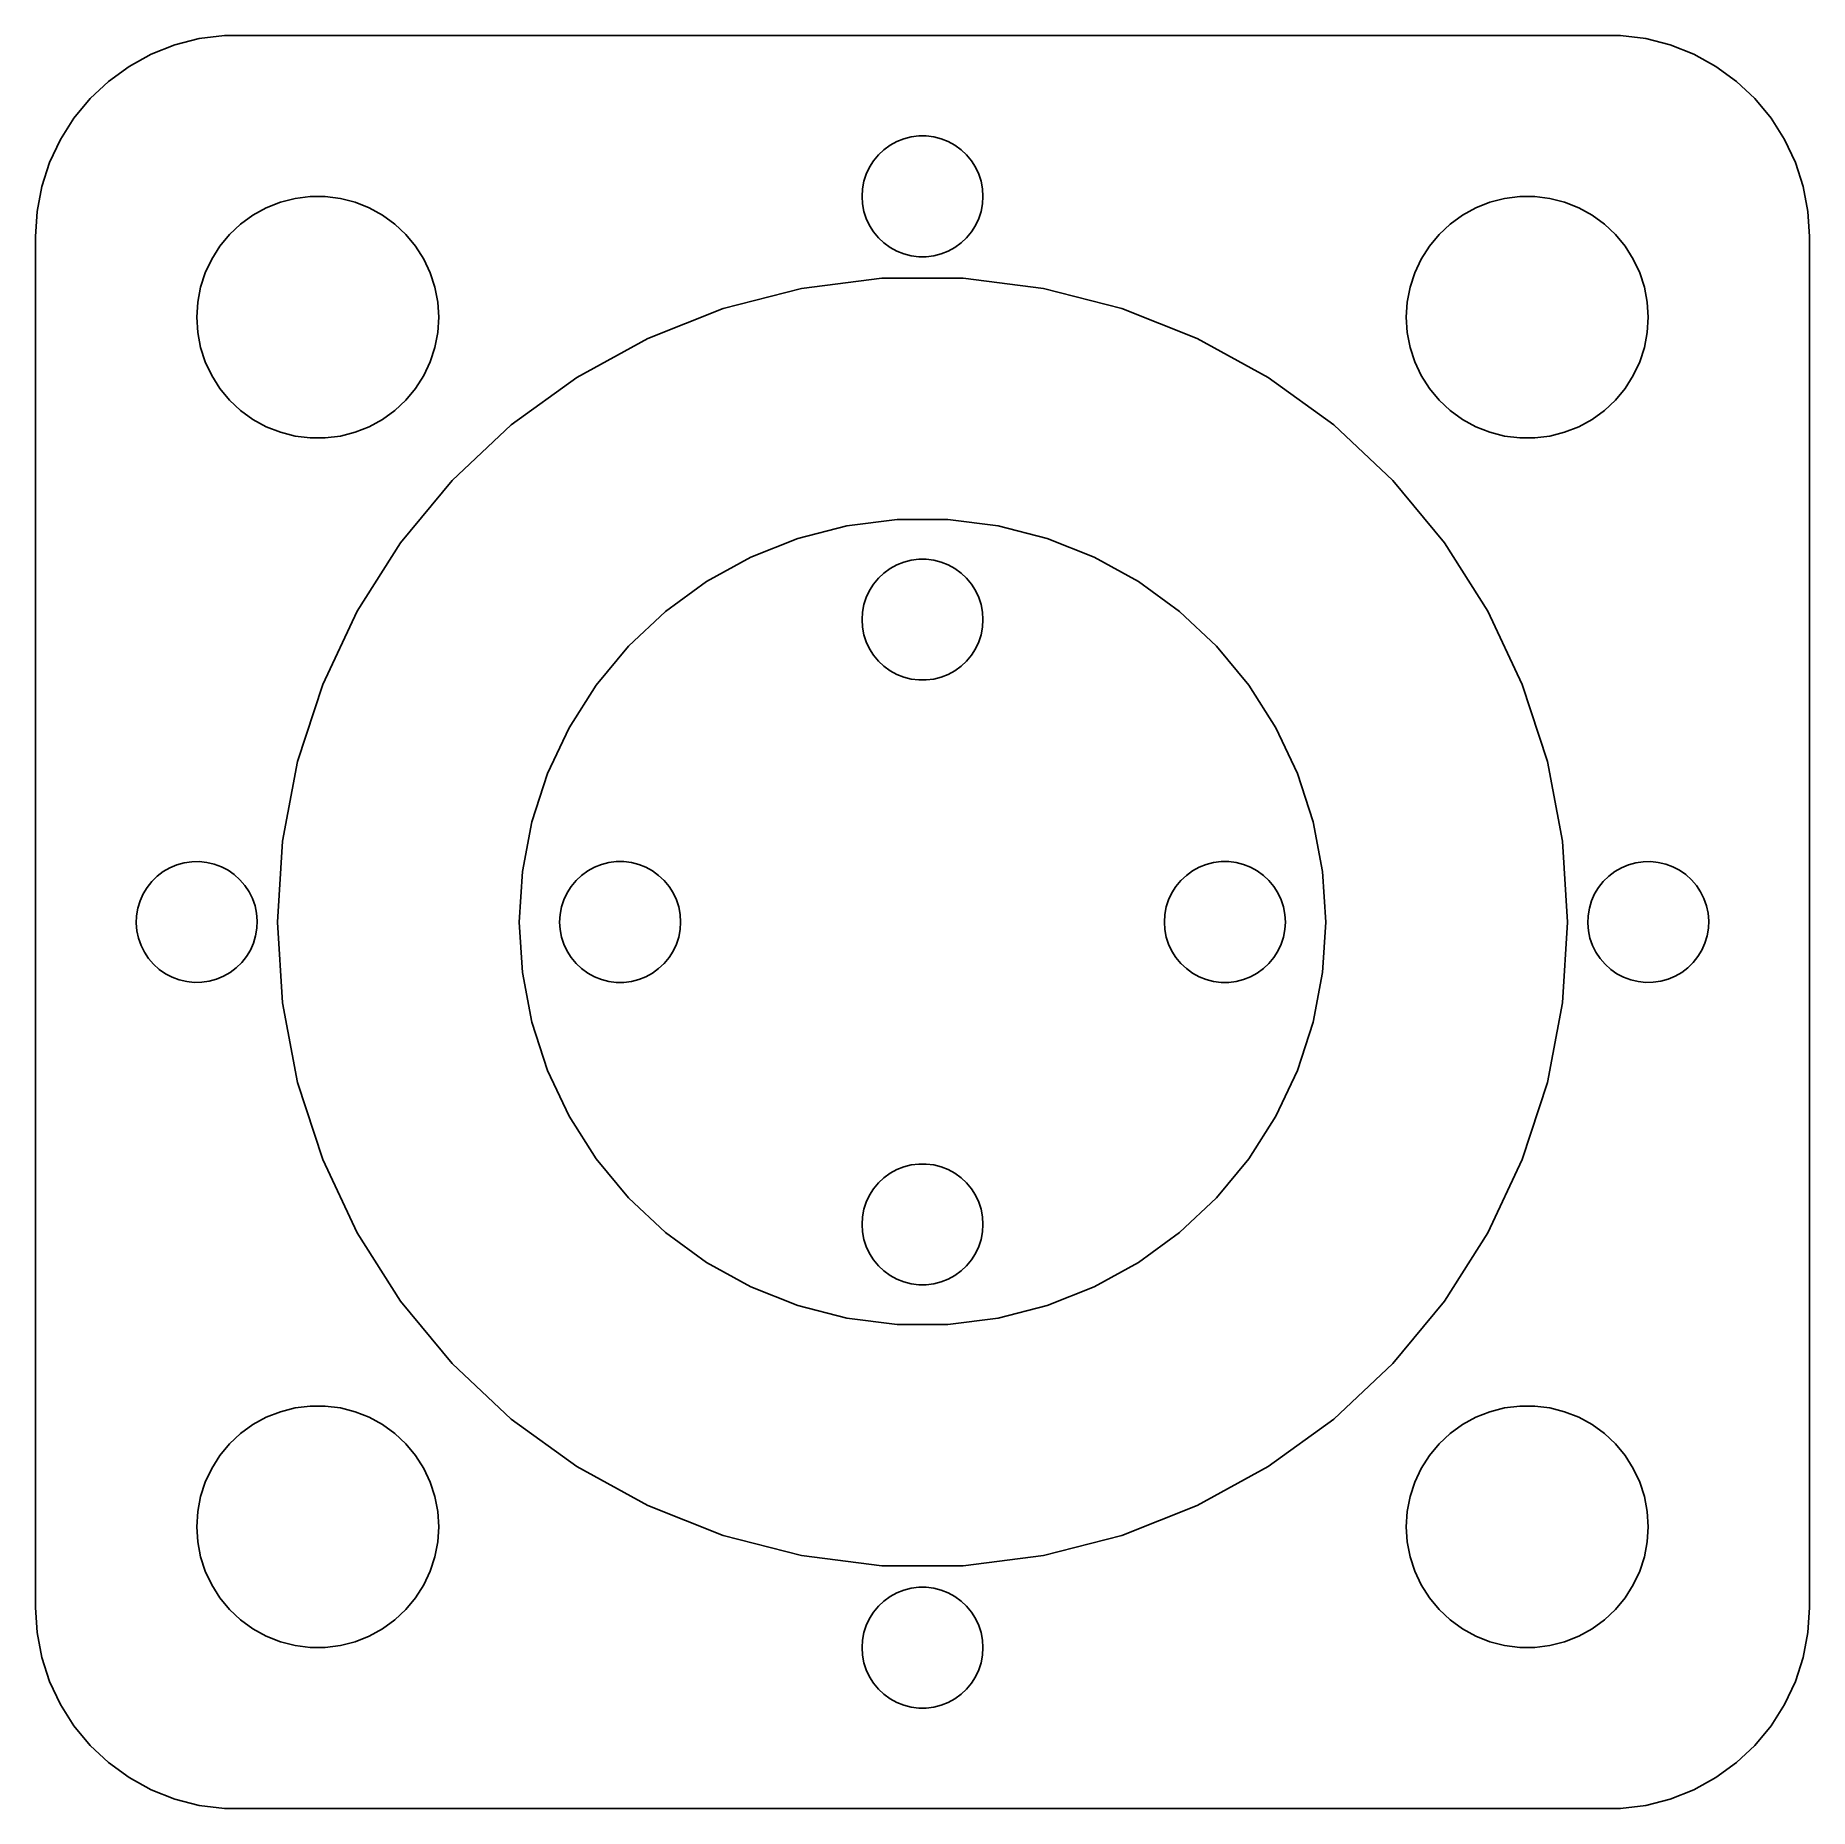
# Model space of a CAD drawing. Header units: metres. Extents: x -22 to 22, y -22 to 22.
import ezdxf

# ---------------------------------------------------------------- set-up
doc = ezdxf.new("R2010")
doc.units = ezdxf.units.M

msp = doc.modelspace()

# ---------------------------------------------------------------- linework, layer by layer
for p, q in [((-18.5451, 21.7553), (-19.1289, 21.5241)), ((-17.9369, 21.9114), (-18.5451, 21.7553)), ((-17.3139, 21.9901), (-17.9369, 21.9114)), ((17.3139, 21.9901), (-17.3139, 21.9901)), ((17.9369, 21.9114), (17.3139, 21.9901)), ((18.5451, 21.7553), (17.9369, 21.9114)), ((19.1289, 21.5241), (18.5451, 21.7553)), ((-19.6791, 21.2216), (-20.1871, 20.8526)), ((-19.1289, 21.5241), (-19.6791, 21.2216)), ((19.6791, 21.2216), (19.1289, 21.5241)), ((20.1871, 20.8526), (19.6791, 21.2216)), ((-20.1871, 20.8526), (-20.6448, 20.4227)), ((20.6448, 20.4227), (20.1871, 20.8526)), ((-20.6448, 20.4227), (-21.0451, 19.9389)), ((21.0451, 19.9389), (20.6448, 20.4227)), ((-21.0451, 19.9389), (-21.3815, 19.4088)), ((21.3815, 19.4088), (21.0451, 19.9389)), ((-21.3815, 19.4088), (-21.6489, 18.8406)), ((-0.638657, 19.3572), (-0.463516, 19.4266)), ((-0.463516, 19.4266), (-0.281067, 19.4734)), ((-0.281067, 19.4734), (-0.094177, 19.497)), ((-0.094177, 19.497), (0.094177, 19.497)), ((0.094177, 19.497), (0.281067, 19.4734)), ((0.281067, 19.4734), (0.463516, 19.4266)), ((0.463516, 19.4266), (0.638657, 19.3572)), ((21.6489, 18.8406), (21.3815, 19.4088)), ((-1.21352, 18.8817), (-1.09344, 19.0268)), ((-1.09344, 19.0268), (-0.956131, 19.1558)), ((-0.956131, 19.1558), (-0.803726, 19.2665)), ((-0.803726, 19.2665), (-0.638657, 19.3572)), ((0.638657, 19.3572), (0.803726, 19.2665)), ((0.803726, 19.2665), (0.956131, 19.1558)), ((0.956131, 19.1558), (1.09344, 19.0268)), ((1.09344, 19.0268), (1.21352, 18.8817)), ((-21.6489, 18.8406), (-21.8429, 18.2434)), ((-1.45287, 18.373), (-1.39465, 18.5522)), ((-1.39465, 18.5522), (-1.31445, 18.7226)), ((-1.31445, 18.7226), (-1.21352, 18.8817)), ((1.21352, 18.8817), (1.31445, 18.7226)), ((1.31445, 18.7226), (1.39465, 18.5522)), ((1.39465, 18.5522), (1.45287, 18.373)), ((21.8429, 18.2434), (21.6489, 18.8406)), ((-21.8429, 18.2434), (-21.9606, 17.6267)), ((-1.5, 18), (-1.48816, 18.188)), ((-1.48816, 18.188), (-1.45287, 18.373)), ((1.45287, 18.373), (1.48816, 18.188)), ((1.48816, 18.188), (1.5, 18)), ((21.9606, 17.6267), (21.8429, 18.2434)), ((-21.9606, 17.6267), (-22, 17)), ((-16.6075, 17.533), (-16.2773, 17.7145)), ((-16.2773, 17.7145), (-15.927, 17.8532)), ((-15.927, 17.8532), (-15.5621, 17.9469)), ((-15.5621, 17.9469), (-15.1884, 17.9941)), ((-15.1884, 17.9941), (-14.8116, 17.9941)), ((-14.8116, 17.9941), (-14.4379, 17.9469)), ((-14.4379, 17.9469), (-14.0729, 17.8532)), ((-14.0729, 17.8532), (-13.7227, 17.7145)), ((-13.7227, 17.7145), (-13.3925, 17.533)), ((-1.48816, 17.812), (-1.5, 18)), ((-1.45287, 17.627), (-1.48816, 17.812)), ((-1.39465, 17.4478), (-1.45287, 17.627)), ((1.45287, 17.627), (1.39465, 17.4478)), ((1.48816, 17.812), (1.45287, 17.627)), ((1.5, 18), (1.48816, 17.812)), ((13.3925, 17.533), (13.7227, 17.7145)), ((13.7227, 17.7145), (14.0729, 17.8532)), ((14.0729, 17.8532), (14.4379, 17.9469)), ((14.4379, 17.9469), (14.8116, 17.9941)), ((14.8116, 17.9941), (15.1884, 17.9941)), ((15.1884, 17.9941), (15.5621, 17.9469)), ((15.5621, 17.9469), (15.927, 17.8532)), ((15.927, 17.8532), (16.2773, 17.7145)), ((16.2773, 17.7145), (16.6075, 17.533)), ((22, 17), (21.9606, 17.6267)), ((-17.1869, 17.0536), (-16.9123, 17.3115)), ((-16.9123, 17.3115), (-16.6075, 17.533)), ((-13.3925, 17.533), (-13.0877, 17.3115)), ((-13.0877, 17.3115), (-12.8131, 17.0536)), ((-1.31445, 17.2774), (-1.39465, 17.4478)), ((-1.21352, 17.1183), (-1.31445, 17.2774)), ((1.31445, 17.2774), (1.21352, 17.1183)), ((1.39465, 17.4478), (1.31445, 17.2774)), ((12.8131, 17.0536), (13.0877, 17.3115)), ((13.0877, 17.3115), (13.3925, 17.533)), ((16.6075, 17.533), (16.9123, 17.3115)), ((16.9123, 17.3115), (17.1869, 17.0536)), ((-22, 17), (-22, -17)), ((-17.6289, 16.4453), (-17.427, 16.7634)), ((-17.427, 16.7634), (-17.1869, 17.0536)), ((-12.8131, 17.0536), (-12.5729, 16.7634)), ((-12.5729, 16.7634), (-12.3711, 16.4453)), ((-1.09344, 16.9732), (-1.21352, 17.1183)), ((-0.956131, 16.8442), (-1.09344, 16.9732)), ((-0.803726, 16.7335), (-0.956131, 16.8442)), ((-0.638657, 16.6427), (-0.803726, 16.7335)), ((0.803726, 16.7335), (0.638657, 16.6427)), ((0.956131, 16.8442), (0.803726, 16.7335)), ((1.09344, 16.9732), (0.956131, 16.8442)), ((1.21352, 17.1183), (1.09344, 16.9732)), ((12.3711, 16.4453), (12.5729, 16.7634)), ((12.5729, 16.7634), (12.8131, 17.0536)), ((17.1869, 17.0536), (17.427, 16.7634)), ((17.427, 16.7634), (17.6289, 16.4453)), ((22, -17), (22, 17)), ((-17.7893, 16.1044), (-17.6289, 16.4453)), ((-12.3711, 16.4453), (-12.2107, 16.1044)), ((-0.463516, 16.5734), (-0.638657, 16.6427)), ((-0.281067, 16.5266), (-0.463516, 16.5734)), ((-0.094177, 16.503), (-0.281067, 16.5266)), ((0.094177, 16.503), (-0.094177, 16.503)), ((0.281067, 16.5266), (0.094177, 16.503)), ((0.463516, 16.5734), (0.281067, 16.5266)), ((0.638657, 16.6427), (0.463516, 16.5734)), ((12.2107, 16.1044), (12.3711, 16.4453)), ((17.6289, 16.4453), (17.7893, 16.1044)), ((-17.9057, 15.7461), (-17.7893, 16.1044)), ((-12.2107, 16.1044), (-12.0942, 15.7461)), ((-2.99809, 15.7166), (-1.00464, 15.9684)), ((-1.00464, 15.9684), (1.00464, 15.9684)), ((1.00464, 15.9684), (2.99809, 15.7166)), ((12.0942, 15.7461), (12.2107, 16.1044)), ((17.7893, 16.1044), (17.9057, 15.7461)), ((-17.9763, 15.376), (-17.9057, 15.7461)), ((-12.0942, 15.7461), (-12.0237, 15.376)), ((-4.94426, 15.2169), (-2.99809, 15.7166)), ((2.99809, 15.7166), (4.94426, 15.2169)), ((12.0237, 15.376), (12.0942, 15.7461)), ((17.9057, 15.7461), (17.9763, 15.376)), ((-18, 15), (-17.9763, 15.376)), ((-17.9763, 14.624), (-18, 15)), ((-12.0237, 15.376), (-12, 15)), ((-12, 15), (-12.0237, 14.624)), ((-6.81245, 14.4772), (-4.94426, 15.2169)), ((4.94426, 15.2169), (6.81245, 14.4772)), ((12, 15), (12.0237, 15.376)), ((12.0237, 14.624), (12, 15)), ((17.9763, 15.376), (18, 15)), ((18, 15), (17.9763, 14.624)), ((-17.9057, 14.2539), (-17.9763, 14.624)), ((-12.0237, 14.624), (-12.0942, 14.2539)), ((12.0942, 14.2539), (12.0237, 14.624)), ((17.9763, 14.624), (17.9057, 14.2539)), ((-17.7893, 13.8956), (-17.9057, 14.2539)), ((-12.0942, 14.2539), (-12.2107, 13.8956)), ((-8.57323, 13.5092), (-6.81245, 14.4772)), ((6.81245, 14.4772), (8.57323, 13.5092)), ((12.2107, 13.8956), (12.0942, 14.2539)), ((17.9057, 14.2539), (17.7893, 13.8956)), ((-17.6289, 13.5547), (-17.7893, 13.8956)), ((-12.2107, 13.8956), (-12.3711, 13.5547)), ((12.3711, 13.5547), (12.2107, 13.8956)), ((17.7893, 13.8956), (17.6289, 13.5547)), ((-17.427, 13.2366), (-17.6289, 13.5547)), ((-17.1869, 12.9464), (-17.427, 13.2366)), ((-12.5729, 13.2366), (-12.8131, 12.9464)), ((-12.3711, 13.5547), (-12.5729, 13.2366)), ((-10.1988, 12.3282), (-8.57323, 13.5092)), ((8.57323, 13.5092), (10.1988, 12.3282)), ((12.5729, 13.2366), (12.3711, 13.5547)), ((12.8131, 12.9464), (12.5729, 13.2366)), ((17.427, 13.2366), (17.1869, 12.9464)), ((17.6289, 13.5547), (17.427, 13.2366)), ((-16.9123, 12.6884), (-17.1869, 12.9464)), ((-12.8131, 12.9464), (-13.0877, 12.6884)), ((13.0877, 12.6884), (12.8131, 12.9464)), ((17.1869, 12.9464), (16.9123, 12.6884)), ((-16.6075, 12.467), (-16.9123, 12.6884)), ((-16.2773, 12.2855), (-16.6075, 12.467)), ((-13.3925, 12.467), (-13.7227, 12.2855)), ((-13.0877, 12.6884), (-13.3925, 12.467)), ((-11.6635, 10.9527), (-10.1988, 12.3282)), ((10.1988, 12.3282), (11.6635, 10.9527)), ((13.3925, 12.467), (13.0877, 12.6884)), ((13.7227, 12.2855), (13.3925, 12.467)), ((16.6075, 12.467), (16.2773, 12.2855)), ((16.9123, 12.6884), (16.6075, 12.467)), ((-15.927, 12.1468), (-16.2773, 12.2855)), ((-15.5621, 12.0531), (-15.927, 12.1468)), ((-15.1884, 12.0059), (-15.5621, 12.0531)), ((-14.8116, 12.0059), (-15.1884, 12.0059)), ((-14.4379, 12.0531), (-14.8116, 12.0059)), ((-14.0729, 12.1468), (-14.4379, 12.0531)), ((-13.7227, 12.2855), (-14.0729, 12.1468)), ((14.0729, 12.1468), (13.7227, 12.2855)), ((14.4379, 12.0531), (14.0729, 12.1468)), ((14.8116, 12.0059), (14.4379, 12.0531)), ((15.1884, 12.0059), (14.8116, 12.0059)), ((15.5621, 12.0531), (15.1884, 12.0059)), ((15.927, 12.1468), (15.5621, 12.0531)), ((16.2773, 12.2855), (15.927, 12.1468)), ((-12.9443, 9.40456), (-11.6635, 10.9527)), ((11.6635, 10.9527), (12.9443, 9.40456)), ((-1.87381, 9.82286), (-3.09016, 9.51056)), ((-0.627899, 9.98026), (-1.87381, 9.82286)), ((0.627899, 9.98026), (-0.627899, 9.98026)), ((1.87381, 9.82286), (0.627899, 9.98026)), ((3.09016, 9.51056), (1.87381, 9.82286)), ((-14.0209, 7.70805), (-12.9443, 9.40456)), ((-3.09016, 9.51056), (-4.25778, 9.04826)), ((4.25778, 9.04826), (3.09016, 9.51056)), ((12.9443, 9.40456), (14.0209, 7.70805)), ((-4.25778, 9.04826), (-5.35826, 8.44327)), ((-0.803726, 8.76648), (-0.638657, 8.85724)), ((-0.638657, 8.85724), (-0.463516, 8.92657)), ((-0.463516, 8.92657), (-0.281067, 8.97342)), ((-0.281067, 8.97342), (-0.094177, 8.99704)), ((-0.094177, 8.99704), (0.094177, 8.99704)), ((0.094177, 8.99704), (0.281067, 8.97342)), ((0.281067, 8.97342), (0.463516, 8.92657)), ((0.463516, 8.92657), (0.638657, 8.85724)), ((0.638657, 8.85724), (0.803726, 8.76648)), ((5.35826, 8.44327), (4.25778, 9.04826)), ((-5.35826, 8.44327), (-6.37424, 7.70512)), ((-1.31445, 8.22263), (-1.21352, 8.38167)), ((-1.21352, 8.38167), (-1.09344, 8.52681)), ((-1.09344, 8.52681), (-0.956131, 8.65576)), ((-0.956131, 8.65576), (-0.803726, 8.76648)), ((0.803726, 8.76648), (0.956131, 8.65576)), ((0.956131, 8.65576), (1.09344, 8.52681)), ((1.09344, 8.52681), (1.21352, 8.38167)), ((1.21352, 8.38167), (1.31445, 8.22263)), ((6.37424, 7.70512), (5.35826, 8.44327)), ((-1.45287, 7.87303), (-1.39465, 8.05219)), ((-1.39465, 8.05219), (-1.31445, 8.22263)), ((1.31445, 8.22263), (1.39465, 8.05219)), ((1.39465, 8.05219), (1.45287, 7.87303)), ((-14.8764, 5.88998), (-14.0209, 7.70805)), ((-6.37424, 7.70512), (-7.28967, 6.84546)), ((-1.5, 7.5), (-1.48816, 7.68799)), ((-1.48816, 7.312), (-1.5, 7.5)), ((-1.48816, 7.68799), (-1.45287, 7.87303)), ((1.45287, 7.87303), (1.48816, 7.68799)), ((1.48816, 7.68799), (1.5, 7.5)), ((1.5, 7.5), (1.48816, 7.312)), ((7.28967, 6.84546), (6.37424, 7.70512)), ((14.0209, 7.70805), (14.8764, 5.88998)), ((-1.45287, 7.12695), (-1.48816, 7.312)), ((-1.39465, 6.9478), (-1.45287, 7.12695)), ((1.45287, 7.12695), (1.39465, 6.9478)), ((1.48816, 7.312), (1.45287, 7.12695)), ((-7.28967, 6.84546), (-8.09016, 5.87784)), ((-1.31445, 6.77736), (-1.39465, 6.9478)), ((-1.21352, 6.61832), (-1.31445, 6.77736)), ((-1.09344, 6.47318), (-1.21352, 6.61832)), ((1.21352, 6.61832), (1.09344, 6.47318)), ((1.31445, 6.77736), (1.21352, 6.61832)), ((1.39465, 6.9478), (1.31445, 6.77736)), ((8.09016, 5.87784), (7.28967, 6.84546)), ((-0.956131, 6.34422), (-1.09344, 6.47318)), ((-0.803726, 6.23351), (-0.956131, 6.34422)), ((-0.638657, 6.14275), (-0.803726, 6.23351)), ((0.803726, 6.23351), (0.638657, 6.14275)), ((0.956131, 6.34422), (0.803726, 6.23351)), ((1.09344, 6.47318), (0.956131, 6.34422)), ((-15.4973, 3.97903), (-14.8764, 5.88998)), ((-8.09016, 5.87784), (-8.76306, 4.81754)), ((-0.463516, 6.07341), (-0.638657, 6.14275)), ((-0.281067, 6.02657), (-0.463516, 6.07341)), ((-0.094177, 6.00294), (-0.281067, 6.02657)), ((0.094177, 6.00294), (-0.094177, 6.00294)), ((0.281067, 6.02657), (0.094177, 6.00294)), ((0.463516, 6.07341), (0.281067, 6.02657)), ((0.638657, 6.14275), (0.463516, 6.07341)), ((8.76306, 4.81754), (8.09016, 5.87784)), ((14.8764, 5.88998), (15.4973, 3.97903)), ((-8.76306, 4.81754), (-9.29776, 3.68124)), ((9.29776, 3.68124), (8.76306, 4.81754)), ((-15.8738, 2.00533), (-15.4973, 3.97903)), ((15.4973, 3.97903), (15.8738, 2.00533)), ((-9.29776, 3.68124), (-9.68582, 2.48689)), ((9.68582, 2.48689), (9.29776, 3.68124)), ((-9.68582, 2.48689), (-9.92114, 1.25333)), ((9.92114, 1.25333), (9.68582, 2.48689)), ((-16, 0), (-15.8738, 2.00533)), ((15.8738, 2.00533), (16, 0)), ((-18.8301, 1.24937), (-18.6669, 1.34357)), ((-18.6669, 1.34357), (-18.4933, 1.41655)), ((-18.4933, 1.41655), (-18.3119, 1.46721)), ((-18.3119, 1.46721), (-18.1255, 1.49474)), ((-18.1255, 1.49474), (-17.9372, 1.49867)), ((-17.9372, 1.49867), (-17.7498, 1.47899)), ((-17.7498, 1.47899), (-17.5665, 1.43597)), ((-17.5665, 1.43597), (-17.3899, 1.37032)), ((-17.3899, 1.37032), (-17.2229, 1.28304)), ((-8.30373, 1.26648), (-8.13866, 1.35724)), ((-8.13866, 1.35724), (-7.96352, 1.42657)), ((-7.96352, 1.42657), (-7.78107, 1.47342)), ((-7.78107, 1.47342), (-7.59418, 1.49704)), ((-7.59418, 1.49704), (-7.40581, 1.49704)), ((-7.40581, 1.49704), (-7.21892, 1.47342)), ((-7.21892, 1.47342), (-7.03647, 1.42657)), ((-7.03647, 1.42657), (-6.86133, 1.35724)), ((-6.86133, 1.35724), (-6.69626, 1.26648)), ((6.69626, 1.26648), (6.86133, 1.35724)), ((6.86133, 1.35724), (7.03647, 1.42657)), ((7.03647, 1.42657), (7.21892, 1.47342)), ((7.21892, 1.47342), (7.40581, 1.49704)), ((7.40581, 1.49704), (7.59418, 1.49704)), ((7.59418, 1.49704), (7.78107, 1.47342)), ((7.78107, 1.47342), (7.96352, 1.42657)), ((7.96352, 1.42657), (8.13866, 1.35724)), ((8.13866, 1.35724), (8.30373, 1.26648)), ((17.1699, 1.24937), (17.333, 1.34357)), ((17.333, 1.34357), (17.5067, 1.41655)), ((17.5067, 1.41655), (17.6881, 1.46721)), ((17.6881, 1.46721), (17.8745, 1.49474)), ((17.8745, 1.49474), (18.0628, 1.49867)), ((18.0628, 1.49867), (18.2502, 1.47899)), ((18.2502, 1.47899), (18.4335, 1.43597)), ((18.4335, 1.43597), (18.6101, 1.37032)), ((18.6101, 1.37032), (18.777, 1.28304)), ((-19.2317, 0.856064), (-19.1147, 1.00369)), ((-19.1147, 1.00369), (-18.9801, 1.13548)), ((-18.9801, 1.13548), (-18.8301, 1.24937)), ((-17.2229, 1.28304), (-17.0683, 1.17554)), ((-17.0683, 1.17554), (-16.9283, 1.04948)), ((-16.9283, 1.04948), (-16.8052, 0.906891)), ((-16.8052, 0.906891), (-16.701, 0.75)), ((-9.92114, 1.25333), (-10, 0)), ((-8.81445, 0.722626), (-8.71352, 0.881668)), ((-8.71352, 0.881668), (-8.59344, 1.02681)), ((-8.59344, 1.02681), (-8.45613, 1.15576)), ((-8.45613, 1.15576), (-8.30373, 1.26648)), ((-6.69626, 1.26648), (-6.54385, 1.15576)), ((-6.54385, 1.15576), (-6.40654, 1.02681)), ((-6.40654, 1.02681), (-6.28647, 0.881668)), ((-6.28647, 0.881668), (-6.18553, 0.722626)), ((6.18553, 0.722626), (6.28647, 0.881668)), ((6.28647, 0.881668), (6.40654, 1.02681)), ((6.40654, 1.02681), (6.54385, 1.15576)), ((6.54385, 1.15576), (6.69626, 1.26648)), ((8.30373, 1.26648), (8.45613, 1.15576)), ((8.45613, 1.15576), (8.59344, 1.02681)), ((8.59344, 1.02681), (8.71352, 0.881668)), ((8.71352, 0.881668), (8.81445, 0.722626)), ((10, 0), (9.92114, 1.25333)), ((16.7683, 0.856064), (16.8853, 1.00369)), ((16.8853, 1.00369), (17.0199, 1.13548)), ((17.0199, 1.13548), (17.1699, 1.24937)), ((18.777, 1.28304), (18.9317, 1.17554)), ((18.9317, 1.17554), (19.0717, 1.04948)), ((19.0717, 1.04948), (19.1948, 0.906891)), ((19.1948, 0.906891), (19.299, 0.75)), ((-19.4604, 0.342514), (-19.4059, 0.522858)), ((-19.4059, 0.522858), (-19.3293, 0.694931)), ((-19.3293, 0.694931), (-19.2317, 0.856064)), ((-16.701, 0.75), (-16.6172, 0.581268)), ((-16.6172, 0.581268), (-16.5553, 0.403366)), ((-8.95287, 0.373032), (-8.89465, 0.552185)), ((-8.89465, 0.552185), (-8.81445, 0.722626)), ((-6.18553, 0.722626), (-6.10533, 0.552185)), ((-6.10533, 0.552185), (-6.04712, 0.373032)), ((6.04712, 0.373032), (6.10533, 0.552185)), ((6.10533, 0.552185), (6.18553, 0.722626)), ((8.81445, 0.722626), (8.89465, 0.552185)), ((8.89465, 0.552185), (8.95287, 0.373032)), ((16.5396, 0.342514), (16.5941, 0.522858)), ((16.5941, 0.522858), (16.6707, 0.694931)), ((16.6707, 0.694931), (16.7683, 0.856064)), ((19.299, 0.75), (19.3828, 0.581268)), ((19.3828, 0.581268), (19.4447, 0.403366)), ((-19.4997, -0.031403), (-19.4918, 0.156784)), ((-19.4918, 0.156784), (-19.4604, 0.342514)), ((-16.5553, 0.403366), (-16.5161, 0.219116)), ((-16.5161, 0.219116), (-16.5003, 0.031403)), ((-16.5003, 0.031403), (-16.5082, -0.156784)), ((-15.8738, -2.00533), (-16, 0)), ((-10, 0), (-9.92114, -1.25333)), ((-9, 0), (-8.98816, 0.187988)), ((-8.98816, -0.187988), (-9, 0)), ((-8.98816, 0.187988), (-8.95287, 0.373032)), ((-6.04712, 0.373032), (-6.01183, 0.187988)), ((-6.01183, 0.187988), (-6, 0)), ((-6, 0), (-6.01183, -0.187988)), ((6, 0), (6.01183, 0.187988)), ((6.01183, -0.187988), (6, 0)), ((6.01183, 0.187988), (6.04712, 0.373032)), ((8.95287, 0.373032), (8.98816, 0.187988)), ((8.98816, 0.187988), (9, 0)), ((9, 0), (8.98816, -0.187988)), ((9.92114, -1.25333), (10, 0)), ((16, 0), (15.8738, -2.00533)), ((16.5003, -0.031403), (16.5082, 0.156784)), ((16.5082, 0.156784), (16.5396, 0.342514)), ((19.4447, 0.403366), (19.4839, 0.219116)), ((19.4839, 0.219116), (19.4997, 0.031403)), ((19.4997, 0.031403), (19.4918, -0.156784)), ((-19.4839, -0.219116), (-19.4997, -0.031403)), ((-19.4447, -0.403366), (-19.4839, -0.219116)), ((-19.3828, -0.581268), (-19.4447, -0.403366)), ((-16.5396, -0.342514), (-16.5941, -0.522858)), ((-16.5082, -0.156784), (-16.5396, -0.342514)), ((-8.95287, -0.373032), (-8.98816, -0.187988)), ((-8.89465, -0.552185), (-8.95287, -0.373032)), ((-6.04712, -0.373032), (-6.10533, -0.552185)), ((-6.01183, -0.187988), (-6.04712, -0.373032)), ((6.04712, -0.373032), (6.01183, -0.187988)), ((6.10533, -0.552185), (6.04712, -0.373032)), ((8.95287, -0.373032), (8.89465, -0.552185)), ((8.98816, -0.187988), (8.95287, -0.373032)), ((16.5161, -0.219116), (16.5003, -0.031403)), ((16.5553, -0.403366), (16.5161, -0.219116)), ((16.6172, -0.581268), (16.5553, -0.403366)), ((19.4604, -0.342514), (19.4059, -0.522858)), ((19.4918, -0.156784), (19.4604, -0.342514)), ((-19.299, -0.75), (-19.3828, -0.581268)), ((-19.1948, -0.906891), (-19.299, -0.75)), ((-16.7683, -0.856064), (-16.8853, -1.00369)), ((-16.6707, -0.694931), (-16.7683, -0.856064)), ((-16.5941, -0.522858), (-16.6707, -0.694931)), ((-8.81445, -0.722626), (-8.89465, -0.552185)), ((-8.71352, -0.881668), (-8.81445, -0.722626)), ((-6.18553, -0.722626), (-6.28647, -0.881668)), ((-6.10533, -0.552185), (-6.18553, -0.722626)), ((6.18553, -0.722626), (6.10533, -0.552185)), ((6.28647, -0.881668), (6.18553, -0.722626)), ((8.81445, -0.722626), (8.71352, -0.881668)), ((8.89465, -0.552185), (8.81445, -0.722626)), ((16.701, -0.75), (16.6172, -0.581268)), ((16.8052, -0.906891), (16.701, -0.75)), ((19.2317, -0.856064), (19.1147, -1.00369)), ((19.3293, -0.694931), (19.2317, -0.856064)), ((19.4059, -0.522858), (19.3293, -0.694931)), ((-19.0717, -1.04948), (-19.1948, -0.906891)), ((-18.9317, -1.17554), (-19.0717, -1.04948)), ((-18.777, -1.28304), (-18.9317, -1.17554)), ((-18.6101, -1.37032), (-18.777, -1.28304)), ((-17.1699, -1.24937), (-17.333, -1.34357)), ((-17.0199, -1.13548), (-17.1699, -1.24937)), ((-16.8853, -1.00369), (-17.0199, -1.13548)), ((-9.92114, -1.25333), (-9.68582, -2.48689)), ((-8.59344, -1.02681), (-8.71352, -0.881668)), ((-8.45613, -1.15576), (-8.59344, -1.02681)), ((-8.30373, -1.26648), (-8.45613, -1.15576)), ((-8.13866, -1.35724), (-8.30373, -1.26648)), ((-6.69626, -1.26648), (-6.86133, -1.35724)), ((-6.54385, -1.15576), (-6.69626, -1.26648)), ((-6.40654, -1.02681), (-6.54385, -1.15576)), ((-6.28647, -0.881668), (-6.40654, -1.02681)), ((6.40654, -1.02681), (6.28647, -0.881668)), ((6.54385, -1.15576), (6.40654, -1.02681)), ((6.69626, -1.26648), (6.54385, -1.15576)), ((6.86133, -1.35724), (6.69626, -1.26648)), ((8.30373, -1.26648), (8.13866, -1.35724)), ((8.45613, -1.15576), (8.30373, -1.26648)), ((8.59344, -1.02681), (8.45613, -1.15576)), ((8.71352, -0.881668), (8.59344, -1.02681)), ((9.68582, -2.48689), (9.92114, -1.25333)), ((16.9283, -1.04948), (16.8052, -0.906891)), ((17.0683, -1.17554), (16.9283, -1.04948)), ((17.2229, -1.28304), (17.0683, -1.17554)), ((17.3899, -1.37032), (17.2229, -1.28304)), ((18.8301, -1.24937), (18.6669, -1.34357)), ((18.9801, -1.13548), (18.8301, -1.24937)), ((19.1147, -1.00369), (18.9801, -1.13548)), ((-18.4335, -1.43597), (-18.6101, -1.37032)), ((-18.2502, -1.47899), (-18.4335, -1.43597)), ((-18.0628, -1.49867), (-18.2502, -1.47899)), ((-17.8745, -1.49474), (-18.0628, -1.49867)), ((-17.6881, -1.46721), (-17.8745, -1.49474)), ((-17.5067, -1.41655), (-17.6881, -1.46721)), ((-17.333, -1.34357), (-17.5067, -1.41655)), ((-7.96352, -1.42657), (-8.13866, -1.35724)), ((-7.78107, -1.47342), (-7.96352, -1.42657)), ((-7.59418, -1.49704), (-7.78107, -1.47342)), ((-7.40581, -1.49704), (-7.59418, -1.49704)), ((-7.21892, -1.47342), (-7.40581, -1.49704)), ((-7.03647, -1.42657), (-7.21892, -1.47342)), ((-6.86133, -1.35724), (-7.03647, -1.42657)), ((7.03647, -1.42657), (6.86133, -1.35724)), ((7.21892, -1.47342), (7.03647, -1.42657)), ((7.40581, -1.49704), (7.21892, -1.47342)), ((7.59418, -1.49704), (7.40581, -1.49704)), ((7.78107, -1.47342), (7.59418, -1.49704)), ((7.96352, -1.42657), (7.78107, -1.47342)), ((8.13866, -1.35724), (7.96352, -1.42657)), ((17.5665, -1.43597), (17.3899, -1.37032)), ((17.7498, -1.47899), (17.5665, -1.43597)), ((17.9372, -1.49867), (17.7498, -1.47899)), ((18.1255, -1.49474), (17.9372, -1.49867)), ((18.3119, -1.46721), (18.1255, -1.49474)), ((18.4933, -1.41655), (18.3119, -1.46721)), ((18.6669, -1.34357), (18.4933, -1.41655)), ((-15.4973, -3.97903), (-15.8738, -2.00533)), ((15.8738, -2.00533), (15.4973, -3.97903)), ((-9.68582, -2.48689), (-9.29776, -3.68124)), ((9.29776, -3.68124), (9.68582, -2.48689)), ((-9.29776, -3.68124), (-8.76306, -4.81754)), ((8.76306, -4.81754), (9.29776, -3.68124)), ((-14.8764, -5.88998), (-15.4973, -3.97903)), ((15.4973, -3.97903), (14.8764, -5.88998)), ((-8.76306, -4.81754), (-8.09016, -5.87784)), ((8.09016, -5.87784), (8.76306, -4.81754)), ((-14.0209, -7.70805), (-14.8764, -5.88998)), ((-8.09016, -5.87784), (-7.28967, -6.84546)), ((-0.803726, -6.23351), (-0.638657, -6.14275)), ((-0.638657, -6.14275), (-0.463516, -6.07341)), ((-0.463516, -6.07341), (-0.281067, -6.02657)), ((-0.281067, -6.02657), (-0.094177, -6.00294)), ((-0.094177, -6.00294), (0.094177, -6.00294)), ((0.094177, -6.00294), (0.281067, -6.02657)), ((0.281067, -6.02657), (0.463516, -6.07341)), ((0.463516, -6.07341), (0.638657, -6.14275)), ((0.638657, -6.14275), (0.803726, -6.23351)), ((7.28967, -6.84546), (8.09016, -5.87784)), ((14.8764, -5.88998), (14.0209, -7.70805)), ((-1.21352, -6.61832), (-1.09344, -6.47318)), ((-1.09344, -6.47318), (-0.956131, -6.34422)), ((-0.956131, -6.34422), (-0.803726, -6.23351)), ((0.803726, -6.23351), (0.956131, -6.34422)), ((0.956131, -6.34422), (1.09344, -6.47318)), ((1.09344, -6.47318), (1.21352, -6.61832)), ((-7.28967, -6.84546), (-6.37424, -7.70512)), ((-1.45287, -7.12695), (-1.39465, -6.9478)), ((-1.39465, -6.9478), (-1.31445, -6.77736)), ((-1.31445, -6.77736), (-1.21352, -6.61832)), ((1.21352, -6.61832), (1.31445, -6.77736)), ((1.31445, -6.77736), (1.39465, -6.9478)), ((1.39465, -6.9478), (1.45287, -7.12695)), ((6.37424, -7.70512), (7.28967, -6.84546)), ((-1.5, -7.5), (-1.48816, -7.312)), ((-1.48816, -7.312), (-1.45287, -7.12695)), ((1.45287, -7.12695), (1.48816, -7.312)), ((1.48816, -7.312), (1.5, -7.5)), ((-12.9443, -9.40456), (-14.0209, -7.70805)), ((-6.37424, -7.70512), (-5.35826, -8.44327)), ((-1.48816, -7.68799), (-1.5, -7.5)), ((-1.45287, -7.87303), (-1.48816, -7.68799)), ((-1.39465, -8.05219), (-1.45287, -7.87303)), ((1.45287, -7.87303), (1.39465, -8.05219)), ((1.48816, -7.68799), (1.45287, -7.87303)), ((1.5, -7.5), (1.48816, -7.68799)), ((5.35826, -8.44327), (6.37424, -7.70512)), ((14.0209, -7.70805), (12.9443, -9.40456)), ((-1.31445, -8.22263), (-1.39465, -8.05219)), ((-1.21352, -8.38167), (-1.31445, -8.22263)), ((1.31445, -8.22263), (1.21352, -8.38167)), ((1.39465, -8.05219), (1.31445, -8.22263)), ((-5.35826, -8.44327), (-4.25778, -9.04826)), ((-1.09344, -8.52681), (-1.21352, -8.38167)), ((-0.956131, -8.65576), (-1.09344, -8.52681)), ((-0.803726, -8.76648), (-0.956131, -8.65576)), ((-0.638657, -8.85724), (-0.803726, -8.76648)), ((0.803726, -8.76648), (0.638657, -8.85724)), ((0.956131, -8.65576), (0.803726, -8.76648)), ((1.09344, -8.52681), (0.956131, -8.65576)), ((1.21352, -8.38167), (1.09344, -8.52681)), ((4.25778, -9.04826), (5.35826, -8.44327)), ((-4.25778, -9.04826), (-3.09016, -9.51056)), ((-0.463516, -8.92657), (-0.638657, -8.85724)), ((-0.281067, -8.97342), (-0.463516, -8.92657)), ((-0.094177, -8.99704), (-0.281067, -8.97342)), ((0.094177, -8.99704), (-0.094177, -8.99704)), ((0.281067, -8.97342), (0.094177, -8.99704)), ((0.463516, -8.92657), (0.281067, -8.97342)), ((0.638657, -8.85724), (0.463516, -8.92657)), ((3.09016, -9.51056), (4.25778, -9.04826)), ((-11.6635, -10.9527), (-12.9443, -9.40456)), ((-3.09016, -9.51056), (-1.87381, -9.82286)), ((1.87381, -9.82286), (3.09016, -9.51056)), ((12.9443, -9.40456), (11.6635, -10.9527)), ((-1.87381, -9.82286), (-0.627899, -9.98026)), ((-0.627899, -9.98026), (0.627899, -9.98026)), ((0.627899, -9.98026), (1.87381, -9.82286)), ((-10.1988, -12.3282), (-11.6635, -10.9527)), ((11.6635, -10.9527), (10.1988, -12.3282)), ((-16.6075, -12.467), (-16.2773, -12.2855)), ((-16.2773, -12.2855), (-15.927, -12.1468)), ((-15.927, -12.1468), (-15.5621, -12.0531)), ((-15.5621, -12.0531), (-15.1884, -12.0059)), ((-15.1884, -12.0059), (-14.8116, -12.0059)), ((-14.8116, -12.0059), (-14.4379, -12.0531)), ((-14.4379, -12.0531), (-14.0729, -12.1468)), ((-14.0729, -12.1468), (-13.7227, -12.2855)), ((-13.7227, -12.2855), (-13.3925, -12.467)), ((13.3925, -12.467), (13.7227, -12.2855)), ((13.7227, -12.2855), (14.0729, -12.1468)), ((14.0729, -12.1468), (14.4379, -12.0531)), ((14.4379, -12.0531), (14.8116, -12.0059)), ((14.8116, -12.0059), (15.1884, -12.0059)), ((15.1884, -12.0059), (15.5621, -12.0531)), ((15.5621, -12.0531), (15.927, -12.1468)), ((15.927, -12.1468), (16.2773, -12.2855)), ((16.2773, -12.2855), (16.6075, -12.467)), ((-17.1869, -12.9464), (-16.9123, -12.6884)), ((-16.9123, -12.6884), (-16.6075, -12.467)), ((-13.3925, -12.467), (-13.0877, -12.6884)), ((-13.0877, -12.6884), (-12.8131, -12.9464)), ((-8.57323, -13.5092), (-10.1988, -12.3282)), ((10.1988, -12.3282), (8.57323, -13.5092)), ((12.8131, -12.9464), (13.0877, -12.6884)), ((13.0877, -12.6884), (13.3925, -12.467)), ((16.6075, -12.467), (16.9123, -12.6884)), ((16.9123, -12.6884), (17.1869, -12.9464)), ((-17.427, -13.2366), (-17.1869, -12.9464)), ((-12.8131, -12.9464), (-12.5729, -13.2366)), ((12.5729, -13.2366), (12.8131, -12.9464)), ((17.1869, -12.9464), (17.427, -13.2366)), ((-17.7893, -13.8956), (-17.6289, -13.5547)), ((-17.6289, -13.5547), (-17.427, -13.2366)), ((-12.5729, -13.2366), (-12.3711, -13.5547)), ((-12.3711, -13.5547), (-12.2107, -13.8956)), ((-6.81245, -14.4772), (-8.57323, -13.5092)), ((8.57323, -13.5092), (6.81245, -14.4772)), ((12.2107, -13.8956), (12.3711, -13.5547)), ((12.3711, -13.5547), (12.5729, -13.2366)), ((17.427, -13.2366), (17.6289, -13.5547)), ((17.6289, -13.5547), (17.7893, -13.8956)), ((-17.9057, -14.2539), (-17.7893, -13.8956)), ((-12.2107, -13.8956), (-12.0942, -14.2539)), ((12.0942, -14.2539), (12.2107, -13.8956)), ((17.7893, -13.8956), (17.9057, -14.2539)), ((-17.9763, -14.624), (-17.9057, -14.2539)), ((-12.0942, -14.2539), (-12.0237, -14.624)), ((-4.94426, -15.2169), (-6.81245, -14.4772)), ((6.81245, -14.4772), (4.94426, -15.2169)), ((12.0237, -14.624), (12.0942, -14.2539)), ((17.9057, -14.2539), (17.9763, -14.624)), ((-18, -15), (-17.9763, -14.624)), ((-12.0237, -14.624), (-12, -15)), ((12, -15), (12.0237, -14.624)), ((17.9763, -14.624), (18, -15)), ((-17.9763, -15.376), (-18, -15)), ((-17.9057, -15.7461), (-17.9763, -15.376)), ((-12.0237, -15.376), (-12.0942, -15.7461)), ((-12, -15), (-12.0237, -15.376)), ((-2.99809, -15.7166), (-4.94426, -15.2169)), ((4.94426, -15.2169), (2.99809, -15.7166)), ((12.0237, -15.376), (12, -15)), ((12.0942, -15.7461), (12.0237, -15.376)), ((17.9763, -15.376), (17.9057, -15.7461)), ((18, -15), (17.9763, -15.376)), ((-17.7893, -16.1044), (-17.9057, -15.7461)), ((-12.0942, -15.7461), (-12.2107, -16.1044)), ((-1.00464, -15.9684), (-2.99809, -15.7166)), ((2.99809, -15.7166), (1.00464, -15.9684)), ((12.2107, -16.1044), (12.0942, -15.7461)), ((17.9057, -15.7461), (17.7893, -16.1044)), ((-17.6289, -16.4453), (-17.7893, -16.1044)), ((-12.2107, -16.1044), (-12.3711, -16.4453)), ((1.00464, -15.9684), (-1.00464, -15.9684)), ((12.3711, -16.4453), (12.2107, -16.1044)), ((17.7893, -16.1044), (17.6289, -16.4453)), ((-17.427, -16.7634), (-17.6289, -16.4453)), ((-12.3711, -16.4453), (-12.5729, -16.7634)), ((-0.803726, -16.7335), (-0.638657, -16.6427)), ((-0.638657, -16.6427), (-0.463516, -16.5734)), ((-0.463516, -16.5734), (-0.281067, -16.5266)), ((-0.281067, -16.5266), (-0.094177, -16.503)), ((-0.094177, -16.503), (0.094177, -16.503)), ((0.094177, -16.503), (0.281067, -16.5266)), ((0.281067, -16.5266), (0.463516, -16.5734)), ((0.463516, -16.5734), (0.638657, -16.6427)), ((0.638657, -16.6427), (0.803726, -16.7335)), ((12.5729, -16.7634), (12.3711, -16.4453)), ((17.6289, -16.4453), (17.427, -16.7634)), ((-22, -17), (-21.9606, -17.6267)), ((-17.1869, -17.0536), (-17.427, -16.7634)), ((-16.9123, -17.3115), (-17.1869, -17.0536)), ((-12.8131, -17.0536), (-13.0877, -17.3115)), ((-12.5729, -16.7634), (-12.8131, -17.0536)), ((-1.31445, -17.2774), (-1.21352, -17.1183)), ((-1.21352, -17.1183), (-1.09344, -16.9732)), ((-1.09344, -16.9732), (-0.956131, -16.8442)), ((-0.956131, -16.8442), (-0.803726, -16.7335)), ((0.803726, -16.7335), (0.956131, -16.8442)), ((0.956131, -16.8442), (1.09344, -16.9732)), ((1.09344, -16.9732), (1.21352, -17.1183)), ((1.21352, -17.1183), (1.31445, -17.2774)), ((12.8131, -17.0536), (12.5729, -16.7634)), ((13.0877, -17.3115), (12.8131, -17.0536)), ((17.1869, -17.0536), (16.9123, -17.3115)), ((17.427, -16.7634), (17.1869, -17.0536)), ((21.9606, -17.6267), (22, -17)), ((-16.6075, -17.533), (-16.9123, -17.3115)), ((-16.2773, -17.7145), (-16.6075, -17.533)), ((-13.3925, -17.533), (-13.7227, -17.7145)), ((-13.0877, -17.3115), (-13.3925, -17.533)), ((-1.45287, -17.627), (-1.39465, -17.4478)), ((-1.39465, -17.4478), (-1.31445, -17.2774)), ((1.31445, -17.2774), (1.39465, -17.4478)), ((1.39465, -17.4478), (1.45287, -17.627)), ((13.3925, -17.533), (13.0877, -17.3115)), ((13.7227, -17.7145), (13.3925, -17.533)), ((16.6075, -17.533), (16.2773, -17.7145)), ((16.9123, -17.3115), (16.6075, -17.533)), ((-21.9606, -17.6267), (-21.8429, -18.2434)), ((-15.927, -17.8532), (-16.2773, -17.7145)), ((-15.5621, -17.9469), (-15.927, -17.8532)), ((-15.1884, -17.9941), (-15.5621, -17.9469)), ((-14.8116, -17.9941), (-15.1884, -17.9941)), ((-14.4379, -17.9469), (-14.8116, -17.9941)), ((-14.0729, -17.8532), (-14.4379, -17.9469)), ((-13.7227, -17.7145), (-14.0729, -17.8532)), ((-1.5, -18), (-1.48816, -17.812)), ((-1.48816, -18.188), (-1.5, -18)), ((-1.48816, -17.812), (-1.45287, -17.627)), ((1.45287, -17.627), (1.48816, -17.812)), ((1.48816, -17.812), (1.5, -18)), ((1.5, -18), (1.48816, -18.188)), ((14.0729, -17.8532), (13.7227, -17.7145)), ((14.4379, -17.9469), (14.0729, -17.8532)), ((14.8116, -17.9941), (14.4379, -17.9469)), ((15.1884, -17.9941), (14.8116, -17.9941)), ((15.5621, -17.9469), (15.1884, -17.9941)), ((15.927, -17.8532), (15.5621, -17.9469)), ((16.2773, -17.7145), (15.927, -17.8532)), ((21.8429, -18.2434), (21.9606, -17.6267)), ((-21.8429, -18.2434), (-21.6489, -18.8406)), ((-1.45287, -18.373), (-1.48816, -18.188)), ((-1.39465, -18.5522), (-1.45287, -18.373)), ((1.45287, -18.373), (1.39465, -18.5522)), ((1.48816, -18.188), (1.45287, -18.373)), ((21.6489, -18.8406), (21.8429, -18.2434)), ((-21.6489, -18.8406), (-21.3815, -19.4088)), ((-1.31445, -18.7226), (-1.39465, -18.5522)), ((-1.21352, -18.8817), (-1.31445, -18.7226)), ((-1.09344, -19.0268), (-1.21352, -18.8817)), ((1.21352, -18.8817), (1.09344, -19.0268)), ((1.31445, -18.7226), (1.21352, -18.8817)), ((1.39465, -18.5522), (1.31445, -18.7226)), ((21.3815, -19.4088), (21.6489, -18.8406)), ((-0.956131, -19.1558), (-1.09344, -19.0268)), ((-0.803726, -19.2665), (-0.956131, -19.1558)), ((-0.638657, -19.3572), (-0.803726, -19.2665)), ((-0.463516, -19.4266), (-0.638657, -19.3572)), ((0.638657, -19.3572), (0.463516, -19.4266)), ((0.803726, -19.2665), (0.638657, -19.3572)), ((0.956131, -19.1558), (0.803726, -19.2665)), ((1.09344, -19.0268), (0.956131, -19.1558)), ((-21.3815, -19.4088), (-21.0451, -19.9389)), ((-0.281067, -19.4734), (-0.463516, -19.4266)), ((-0.094177, -19.497), (-0.281067, -19.4734)), ((0.094177, -19.497), (-0.094177, -19.497)), ((0.281067, -19.4734), (0.094177, -19.497)), ((0.463516, -19.4266), (0.281067, -19.4734)), ((21.0451, -19.9389), (21.3815, -19.4088)), ((-21.0451, -19.9389), (-20.6448, -20.4227)), ((20.6448, -20.4227), (21.0451, -19.9389)), ((-20.6448, -20.4227), (-20.1871, -20.8526)), ((20.1871, -20.8526), (20.6448, -20.4227)), ((-20.1871, -20.8526), (-19.6791, -21.2216)), ((19.6791, -21.2216), (20.1871, -20.8526)), ((-19.6791, -21.2216), (-19.1289, -21.5241)), ((-19.1289, -21.5241), (-18.5451, -21.7553)), ((18.5451, -21.7553), (19.1289, -21.5241)), ((19.1289, -21.5241), (19.6791, -21.2216)), ((-18.5451, -21.7553), (-17.9369, -21.9114)), ((-17.9369, -21.9114), (-17.3139, -21.9901)), ((-17.3139, -21.9901), (17.3139, -21.9901)), ((17.3139, -21.9901), (17.9369, -21.9114)), ((17.9369, -21.9114), (18.5451, -21.7553))]:
    msp.add_line(p, q)

doc.saveas('drawing.dxf')
